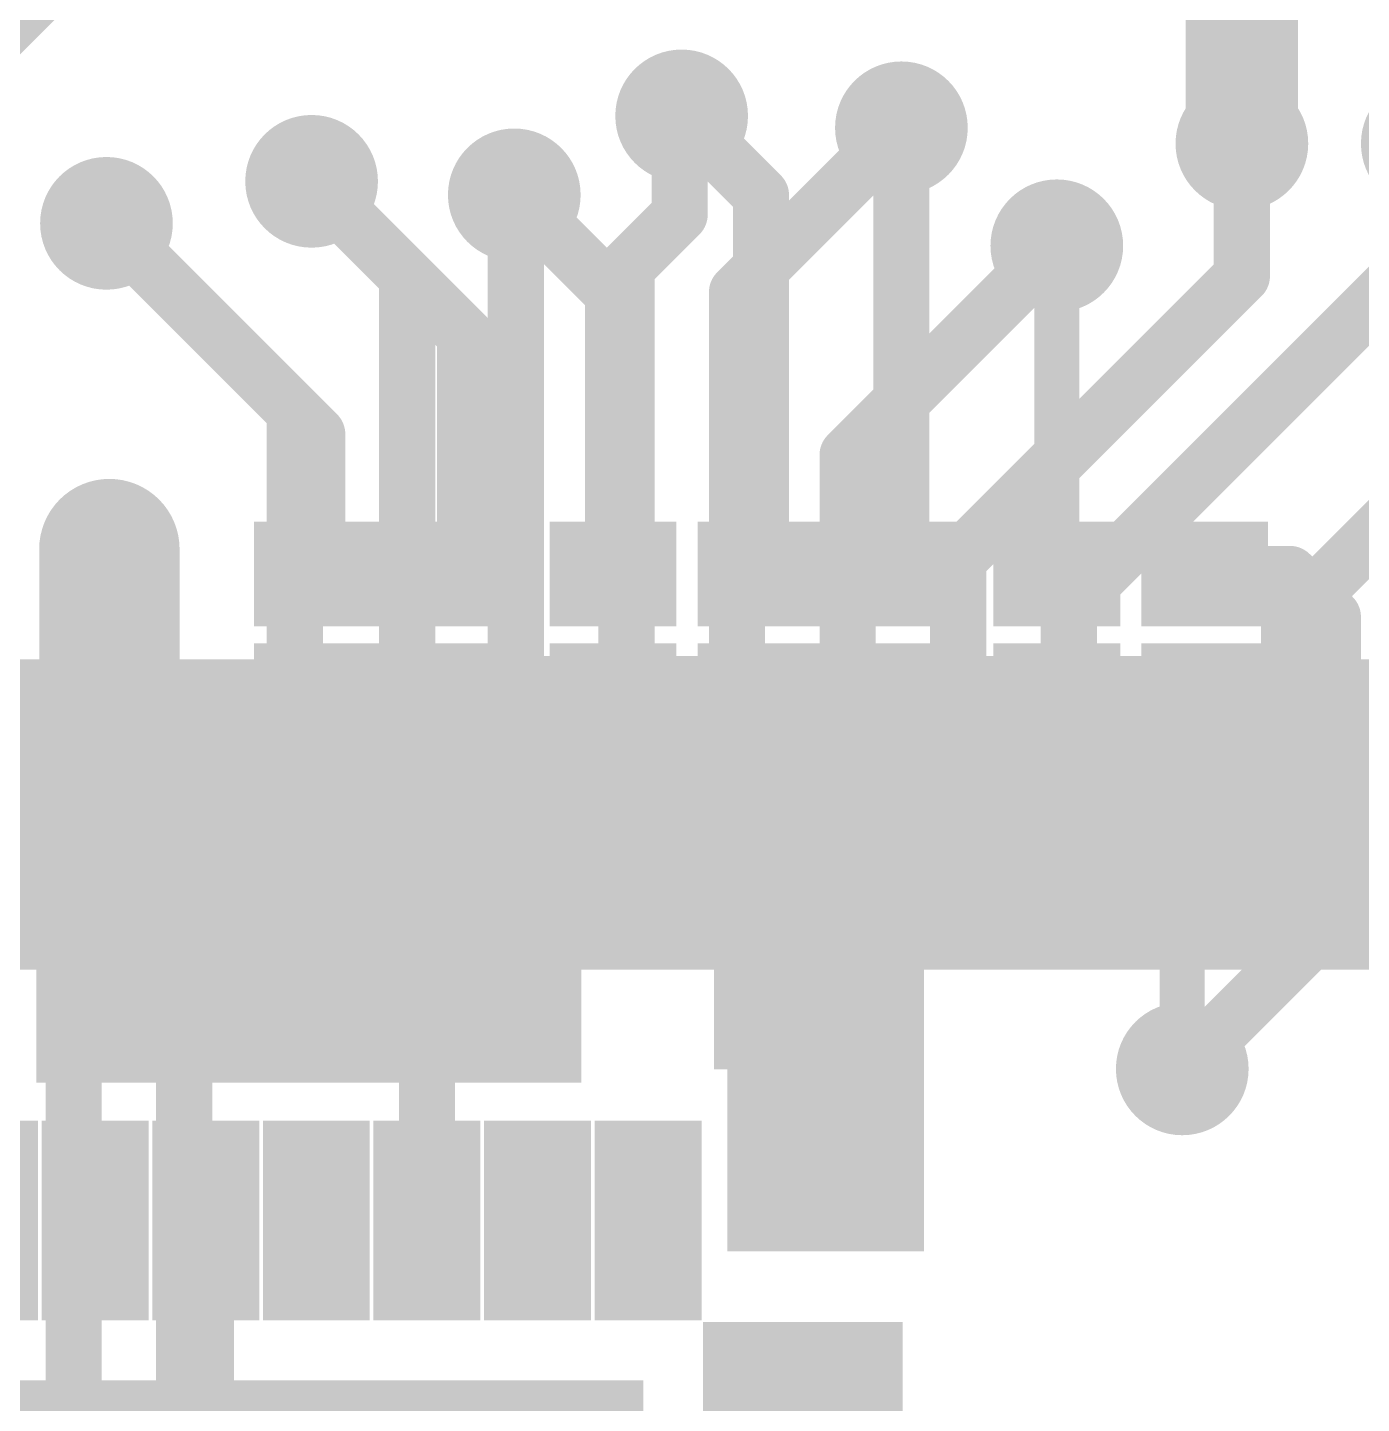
# Model space of a CAD drawing. Header units: millimetres. Extents: x -1.41 to 1.31, y -1.41 to 1.41.
# Drawn here: x -0.0416 to 0.1959, y 0.0639 to 0.3089 of the extents above; entities that cross this region are included whole.
import ezdxf

# ---------------------------------------------------------------- set-up
doc = ezdxf.new("R2010")
doc.units = ezdxf.units.MM
doc.header["$MEASUREMENT"] = 0
for name, color, linetype in [('BottomLayer', 5, 'Continuous'), ('BottomPaste', 16, 'Continuous'), ('BottomSolder', 6, 'Continuous'), ('Mechanical2', 216, 'Continuous'), ('TopLayer', 1, 'Continuous'), ('TopPaste', 8, 'Continuous'), ('TopSolder', 216, 'Continuous'), ('ViaHoleLayer', 16, 'Continuous')]:
    doc.layers.add(name, color=color, linetype=linetype)

# ---------------------------------------------------------------- blocks, each defined once
blk = doc.blocks.new('32_QFN__5_5__B_9')
at = {"layer": 'BottomLayer'}
for points in [[(-0.0633882, 0.08268045), (-0.0744118, 0.08268045), (-0.0744118, 0.11023955), (-0.0633882, 0.11023955)], [(-0.0436982, 0.08268045), (-0.0547218, 0.08268045), (-0.0547218, 0.11023955), (-0.0436982, 0.11023955)], [(-0.0240182, 0.08268045), (-0.0350418, 0.08268045), (-0.0350418, 0.11023955), (-0.0240182, 0.11023955)], [(-0.004328199999999998, 0.08268045), (-0.0153518, 0.08268045), (-0.0153518, 0.11023955), (-0.004328200000000002, 0.11023955)], [(0.0153518, 0.08268045), (0.004328200000000002, 0.08268045), (0.004328199999999998, 0.11023955), (0.0153518, 0.11023955)], [(0.0350418, 0.08268045), (0.0240182, 0.08268045), (0.0240182, 0.11023955), (0.0350418, 0.11023955)], [(0.0547218, 0.08268045), (0.0436982, 0.08268045), (0.0436982, 0.11023955), (0.0547218, 0.11023955)], [(0.0744118, 0.08268045), (0.0633882, 0.08268045), (0.0633882, 0.11023955), (0.0744118, 0.11023955)], [(-0.08268045, 0.0744118), (-0.08268045, 0.0633882), (-0.11023955, 0.0633882), (-0.11023955, 0.0744118)], [(0.11023955, 0.0744118), (0.11023955, 0.0633882), (0.08268045, 0.0633882), (0.08268045, 0.0744118)], [(0.06405500000000001, -0.06405499999999999), (-0.06405499999999999, -0.06405500000000001), (-0.06405500000000001, 0.06405499999999999), (0.06405499999999999, 0.06405500000000001)], [(-0.08268045, 0.0547218), (-0.08268045, 0.0436982), (-0.11023955, 0.0436982), (-0.11023955, 0.0547218)], [(0.11023955, 0.0547218), (0.11023955, 0.0436982), (0.08268045, 0.0436982), (0.08268045, 0.0547218)], [(-0.08268045, 0.0350418), (-0.08268045, 0.0240182), (-0.11023955, 0.0240182), (-0.11023955, 0.0350418)], [(0.11023955, 0.0350418), (0.11023955, 0.0240182), (0.08268045, 0.0240182), (0.08268045, 0.0350418)], [(-0.08268045, 0.0153518), (-0.08268045, 0.004328200000000001), (-0.11023955, 0.004328199999999999), (-0.11023955, 0.0153518)], [(0.11023955, 0.0153518), (0.11023955, 0.004328200000000001), (0.08268045, 0.004328199999999999), (0.08268045, 0.0153518)], [(-0.08268045, -0.004328199999999999), (-0.08268045, -0.0153518), (-0.11023955, -0.0153518), (-0.11023955, -0.004328200000000001)], [(0.11023955, -0.004328199999999999), (0.11023955, -0.0153518), (0.08268045, -0.0153518), (0.08268045, -0.004328200000000001)], [(-0.08268045, -0.0240182), (-0.08268045, -0.0350418), (-0.11023955, -0.0350418), (-0.11023955, -0.0240182)], [(0.11023955, -0.0240182), (0.11023955, -0.0350418), (0.08268045, -0.0350418), (0.08268045, -0.0240182)], [(-0.08268045, -0.0436982), (-0.08268045, -0.0547218), (-0.11023955, -0.0547218), (-0.11023955, -0.0436982)], [(0.11023955, -0.0436982), (0.11023955, -0.0547218), (0.08268045, -0.0547218), (0.08268045, -0.0436982)], [(-0.08268045, -0.0633882), (-0.08268045, -0.0744118), (-0.11023955, -0.0744118), (-0.11023955, -0.0633882)], [(0.11023955, -0.0633882), (0.11023955, -0.0744118), (0.08268045, -0.0744118), (0.08268045, -0.0633882)], [(-0.0633882, -0.11023955), (-0.0744118, -0.11023955), (-0.0744118, -0.08268045), (-0.0633882, -0.08268045)], [(-0.0436982, -0.11023955), (-0.0547218, -0.11023955), (-0.0547218, -0.08268045), (-0.0436982, -0.08268045)], [(-0.0240182, -0.11023955), (-0.0350418, -0.11023955), (-0.0350418, -0.08268045), (-0.0240182, -0.08268045)], [(-0.004328199999999998, -0.11023955), (-0.0153518, -0.11023955), (-0.0153518, -0.08268045), (-0.004328200000000002, -0.08268045)], [(0.0153518, -0.11023955), (0.004328200000000002, -0.11023955), (0.004328199999999998, -0.08268045), (0.0153518, -0.08268045)], [(0.0350418, -0.11023955), (0.0240182, -0.11023955), (0.0240182, -0.08268045), (0.0350418, -0.08268045)], [(0.0547218, -0.11023955), (0.0436982, -0.11023955), (0.0436982, -0.08268045), (0.0547218, -0.08268045)], [(0.0744118, -0.11023955), (0.0633882, -0.11023955), (0.0633882, -0.08268045), (0.0744118, -0.08268045)]]:
    blk.add_hatch(color=5, dxfattribs=at).paths.add_polyline_path(points)
at = {"layer": 'BottomPaste'}
for points in [[(-0.0633882, 0.08268045), (-0.0744118, 0.08268045), (-0.0744118, 0.11023955), (-0.0633882, 0.11023955)], [(-0.0436982, 0.08268045), (-0.0547218, 0.08268045), (-0.0547218, 0.11023955), (-0.0436982, 0.11023955)], [(-0.0240182, 0.08268045), (-0.0350418, 0.08268045), (-0.0350418, 0.11023955), (-0.0240182, 0.11023955)], [(-0.004328199999999998, 0.08268045), (-0.0153518, 0.08268045), (-0.0153518, 0.11023955), (-0.004328200000000002, 0.11023955)], [(0.0153518, 0.08268045), (0.004328200000000002, 0.08268045), (0.004328199999999998, 0.11023955), (0.0153518, 0.11023955)], [(0.0350418, 0.08268045), (0.0240182, 0.08268045), (0.0240182, 0.11023955), (0.0350418, 0.11023955)], [(0.0547218, 0.08268045), (0.0436982, 0.08268045), (0.0436982, 0.11023955), (0.0547218, 0.11023955)], [(0.0744118, 0.08268045), (0.0633882, 0.08268045), (0.0633882, 0.11023955), (0.0744118, 0.11023955)], [(-0.08268045, 0.0744118), (-0.08268045, 0.0633882), (-0.11023955, 0.0633882), (-0.11023955, 0.0744118)], [(0.11023955, 0.0744118), (0.11023955, 0.0633882), (0.08268045, 0.0633882), (0.08268045, 0.0744118)], [(0.06405500000000001, -0.06405499999999999), (-0.06405499999999999, -0.06405500000000001), (-0.06405500000000001, 0.06405499999999999), (0.06405499999999999, 0.06405500000000001)], [(-0.08268045, 0.0547218), (-0.08268045, 0.0436982), (-0.11023955, 0.0436982), (-0.11023955, 0.0547218)], [(0.11023955, 0.0547218), (0.11023955, 0.0436982), (0.08268045, 0.0436982), (0.08268045, 0.0547218)], [(-0.08268045, 0.0350418), (-0.08268045, 0.0240182), (-0.11023955, 0.0240182), (-0.11023955, 0.0350418)], [(0.11023955, 0.0350418), (0.11023955, 0.0240182), (0.08268045, 0.0240182), (0.08268045, 0.0350418)], [(-0.08268045, 0.0153518), (-0.08268045, 0.004328200000000001), (-0.11023955, 0.004328199999999999), (-0.11023955, 0.0153518)], [(0.11023955, 0.0153518), (0.11023955, 0.004328200000000001), (0.08268045, 0.004328199999999999), (0.08268045, 0.0153518)], [(-0.08268045, -0.004328199999999999), (-0.08268045, -0.0153518), (-0.11023955, -0.0153518), (-0.11023955, -0.004328200000000001)], [(0.11023955, -0.004328199999999999), (0.11023955, -0.0153518), (0.08268045, -0.0153518), (0.08268045, -0.004328200000000001)], [(-0.08268045, -0.0240182), (-0.08268045, -0.0350418), (-0.11023955, -0.0350418), (-0.11023955, -0.0240182)], [(0.11023955, -0.0240182), (0.11023955, -0.0350418), (0.08268045, -0.0350418), (0.08268045, -0.0240182)], [(-0.08268045, -0.0436982), (-0.08268045, -0.0547218), (-0.11023955, -0.0547218), (-0.11023955, -0.0436982)], [(0.11023955, -0.0436982), (0.11023955, -0.0547218), (0.08268045, -0.0547218), (0.08268045, -0.0436982)], [(-0.08268045, -0.0633882), (-0.08268045, -0.0744118), (-0.11023955, -0.0744118), (-0.11023955, -0.0633882)], [(0.11023955, -0.0633882), (0.11023955, -0.0744118), (0.08268045, -0.0744118), (0.08268045, -0.0633882)], [(-0.0633882, -0.11023955), (-0.0744118, -0.11023955), (-0.0744118, -0.08268045), (-0.0633882, -0.08268045)], [(-0.0436982, -0.11023955), (-0.0547218, -0.11023955), (-0.0547218, -0.08268045), (-0.0436982, -0.08268045)], [(-0.0240182, -0.11023955), (-0.0350418, -0.11023955), (-0.0350418, -0.08268045), (-0.0240182, -0.08268045)], [(-0.004328199999999998, -0.11023955), (-0.0153518, -0.11023955), (-0.0153518, -0.08268045), (-0.004328200000000002, -0.08268045)], [(0.0153518, -0.11023955), (0.004328200000000002, -0.11023955), (0.004328199999999998, -0.08268045), (0.0153518, -0.08268045)], [(0.0350418, -0.11023955), (0.0240182, -0.11023955), (0.0240182, -0.08268045), (0.0350418, -0.08268045)], [(0.0547218, -0.11023955), (0.0436982, -0.11023955), (0.0436982, -0.08268045), (0.0547218, -0.08268045)], [(0.0744118, -0.11023955), (0.0633882, -0.11023955), (0.0633882, -0.08268045), (0.0744118, -0.08268045)]]:
    blk.add_hatch(color=16, dxfattribs=at).paths.add_polyline_path(points)
at = {"layer": 'BottomSolder'}
for points in [[(-0.0593882, 0.07868045), (-0.0784118, 0.07868045), (-0.0784118, 0.11423955), (-0.0593882, 0.11423955)], [(-0.0396982, 0.07868045), (-0.0587218, 0.07868045), (-0.0587218, 0.11423955), (-0.0396982, 0.11423955)], [(-0.0200182, 0.07868045), (-0.0390418, 0.07868045), (-0.0390418, 0.11423955), (-0.0200182, 0.11423955)], [(-0.0003281999999999985, 0.07868045), (-0.0193518, 0.07868045), (-0.0193518, 0.11423955), (-0.0003282000000000015, 0.11423955)], [(0.0193518, 0.07868045), (0.0003282000000000015, 0.07868045), (0.0003281999999999985, 0.11423955), (0.0193518, 0.11423955)], [(0.0390418, 0.07868045), (0.0200182, 0.07868045), (0.0200182, 0.11423955), (0.0390418, 0.11423955)], [(0.0587218, 0.07868045), (0.0396982, 0.07868045), (0.0396982, 0.11423955), (0.0587218, 0.11423955)], [(0.0784118, 0.07868045), (0.0593882, 0.07868045), (0.0593882, 0.11423955), (0.0784118, 0.11423955)], [(-0.07868045, 0.0784118), (-0.07868045, 0.0593882), (-0.11423955, 0.0593882), (-0.11423955, 0.0784118)], [(0.11423955, 0.0784118), (0.11423955, 0.0593882), (0.07868045, 0.0593882), (0.07868045, 0.0784118)], [(0.06805500000000002, -0.06805499999999999), (-0.06805499999999999, -0.06805500000000002), (-0.06805500000000002, 0.06805499999999999), (0.06805499999999999, 0.06805500000000002)], [(-0.07868045, 0.0587218), (-0.07868045, 0.0396982), (-0.11423955, 0.0396982), (-0.11423955, 0.0587218)], [(0.11423955, 0.0587218), (0.11423955, 0.0396982), (0.07868045, 0.0396982), (0.07868045, 0.0587218)], [(-0.07868045, 0.0390418), (-0.07868045, 0.0200182), (-0.11423955, 0.0200182), (-0.11423955, 0.0390418)], [(0.11423955, 0.0390418), (0.11423955, 0.0200182), (0.07868045, 0.0200182), (0.07868045, 0.0390418)], [(-0.07868045, 0.0193518), (-0.07868045, 0.0003282000000000015), (-0.11423955, 0.0003281999999999985), (-0.11423955, 0.0193518)], [(0.11423955, 0.0193518), (0.11423955, 0.0003282000000000015), (0.07868045, 0.0003281999999999985), (0.07868045, 0.0193518)], [(-0.07868045, -0.0003281999999999985), (-0.07868045, -0.0193518), (-0.11423955, -0.0193518), (-0.11423955, -0.0003282000000000015)], [(0.11423955, -0.0003281999999999985), (0.11423955, -0.0193518), (0.07868045, -0.0193518), (0.07868045, -0.0003282000000000015)], [(-0.07868045, -0.0200182), (-0.07868045, -0.0390418), (-0.11423955, -0.0390418), (-0.11423955, -0.0200182)], [(0.11423955, -0.0200182), (0.11423955, -0.0390418), (0.07868045, -0.0390418), (0.07868045, -0.0200182)], [(-0.07868045, -0.0396982), (-0.07868045, -0.0587218), (-0.11423955, -0.0587218), (-0.11423955, -0.0396982)], [(0.11423955, -0.0396982), (0.11423955, -0.0587218), (0.07868045, -0.0587218), (0.07868045, -0.0396982)], [(-0.07868045, -0.0593882), (-0.07868045, -0.0784118), (-0.11423955, -0.0784118), (-0.11423955, -0.0593882)], [(0.11423955, -0.0593882), (0.11423955, -0.0784118), (0.07868045, -0.0784118), (0.07868045, -0.0593882)], [(-0.0593882, -0.11423955), (-0.0784118, -0.11423955), (-0.0784118, -0.07868045), (-0.0593882, -0.07868045)], [(-0.0396982, -0.11423955), (-0.0587218, -0.11423955), (-0.0587218, -0.07868045), (-0.0396982, -0.07868045)], [(-0.0200182, -0.11423955), (-0.0390418, -0.11423955), (-0.0390418, -0.07868045), (-0.0200182, -0.07868045)], [(-0.0003281999999999985, -0.11423955), (-0.0193518, -0.11423955), (-0.0193518, -0.07868045), (-0.0003282000000000015, -0.07868045)], [(0.0193518, -0.11423955), (0.0003282000000000015, -0.11423955), (0.0003281999999999985, -0.07868045), (0.0193518, -0.07868045)], [(0.0390418, -0.11423955), (0.0200182, -0.11423955), (0.0200182, -0.07868045), (0.0390418, -0.07868045)], [(0.0587218, -0.11423955), (0.0396982, -0.11423955), (0.0396982, -0.07868045), (0.0587218, -0.07868045)], [(0.0784118, -0.11423955), (0.0593882, -0.11423955), (0.0593882, -0.07868045), (0.0784118, -0.07868045)]]:
    blk.add_hatch(color=6, dxfattribs=at).paths.add_polyline_path(points)
blk = doc.blocks.new('C___0603_B_13')
at = {"layer": 'BottomLayer'}
for points in [[(-0.045, -0.0175), (-0.045, 0.0175), (-0.015, 0.0175), (-0.015, -0.0175)], [(0.015, -0.0175), (0.015, 0.0175), (0.045, 0.0175), (0.045, -0.0175)]]:
    blk.add_hatch(color=5, dxfattribs=at).paths.add_polyline_path(points)
at = {"layer": 'BottomPaste'}
for points in [[(-0.045, -0.0175), (-0.045, 0.0175), (-0.015, 0.0175), (-0.015, -0.0175)], [(0.015, -0.0175), (0.015, 0.0175), (0.045, 0.0175), (0.045, -0.0175)]]:
    blk.add_hatch(color=16, dxfattribs=at).paths.add_polyline_path(points)
at = {"layer": 'BottomSolder'}
for points in [[(-0.0473622, -0.0198622), (-0.0473622, 0.0198622), (-0.0126378, 0.0198622), (-0.0126378, -0.0198622)], [(0.0126378, -0.0198622), (0.0126378, 0.0198622), (0.0473622, 0.0198622), (0.0473622, -0.0198622)]]:
    blk.add_hatch(color=6, dxfattribs=at).paths.add_polyline_path(points)
blk = doc.blocks.new('C___0603_B_14')
at = {"layer": 'BottomLayer'}
for points in [[(-0.045, -0.0175), (-0.045, 0.0175), (-0.015, 0.0175), (-0.015, -0.0175)], [(0.015, -0.0175), (0.015, 0.0175), (0.045, 0.0175), (0.045, -0.0175)]]:
    blk.add_hatch(color=5, dxfattribs=at).paths.add_polyline_path(points)
at = {"layer": 'BottomPaste'}
for points in [[(-0.045, -0.0175), (-0.045, 0.0175), (-0.015, 0.0175), (-0.015, -0.0175)], [(0.015, -0.0175), (0.015, 0.0175), (0.045, 0.0175), (0.045, -0.0175)]]:
    blk.add_hatch(color=16, dxfattribs=at).paths.add_polyline_path(points)
at = {"layer": 'BottomSolder'}
for points in [[(-0.0473622, -0.0198622), (-0.0473622, 0.0198622), (-0.0126378, 0.0198622), (-0.0126378, -0.0198622)], [(0.0126378, -0.0198622), (0.0126378, 0.0198622), (0.0473622, 0.0198622), (0.0473622, -0.0198622)]]:
    blk.add_hatch(color=6, dxfattribs=at).paths.add_polyline_path(points)
blk = doc.blocks.new('LQFP_100_16')
at = {"layer": 'TopLayer'}
for points in [[(-0.0452756, 0.28149605), (-0.0452756, 0.32874015), (-0.0334646, 0.32874015), (-0.0334646, 0.28149605)], [(-0.0255905, 0.28149605), (-0.0255905, 0.32874015), (-0.0137795, 0.32874015), (-0.0137795, 0.28149605)], [(-0.005905500000000001, 0.28149605), (-0.005905499999999998, 0.32874015), (0.005905500000000001, 0.32874015), (0.005905499999999998, 0.28149605)], [(0.0137796, 0.28149605), (0.0137796, 0.32874015), (0.0255906, 0.32874015), (0.0255906, 0.28149605)], [(0.0334646, 0.28149605), (0.0334646, 0.32874015), (0.0452756, 0.32874015), (0.0452756, 0.28149605)], [(0.0531496, 0.28149605), (0.0531496, 0.32874015), (0.0649606, 0.32874015), (0.0649606, 0.28149605)], [(0.0728347, 0.28149605), (0.0728347, 0.32874015), (0.0846457, 0.32874015), (0.0846457, 0.28149605)], [(0.0925197, 0.28149605), (0.0925197, 0.32874015), (0.1043307, 0.32874015), (0.1043307, 0.28149605)], [(0.1122048, 0.28149605), (0.1122048, 0.32874015), (0.1240158, 0.32874015), (0.1240158, 0.28149605)], [(0.1318898, 0.28149605), (0.1318898, 0.32874015), (0.1437008, 0.32874015), (0.1437008, 0.28149605)], [(0.1515748, 0.28149605), (0.1515748, 0.32874015), (0.1633858, 0.32874015), (0.1633858, 0.28149605)], [(0.1712599, 0.28149605), (0.1712599, 0.32874015), (0.1830709, 0.32874015), (0.1830709, 0.28149605)]]:
    blk.add_hatch(color=1, dxfattribs=at).paths.add_polyline_path(points)
at = {"layer": 'TopPaste'}
for points in [[(-0.0452756, 0.28149605), (-0.0452756, 0.32874015), (-0.0334646, 0.32874015), (-0.0334646, 0.28149605)], [(-0.0255905, 0.28149605), (-0.0255905, 0.32874015), (-0.0137795, 0.32874015), (-0.0137795, 0.28149605)], [(-0.005905500000000001, 0.28149605), (-0.005905499999999998, 0.32874015), (0.005905500000000001, 0.32874015), (0.005905499999999998, 0.28149605)], [(0.0137796, 0.28149605), (0.0137796, 0.32874015), (0.0255906, 0.32874015), (0.0255906, 0.28149605)], [(0.0334646, 0.28149605), (0.0334646, 0.32874015), (0.0452756, 0.32874015), (0.0452756, 0.28149605)], [(0.0531496, 0.28149605), (0.0531496, 0.32874015), (0.0649606, 0.32874015), (0.0649606, 0.28149605)], [(0.0728347, 0.28149605), (0.0728347, 0.32874015), (0.0846457, 0.32874015), (0.0846457, 0.28149605)], [(0.0925197, 0.28149605), (0.0925197, 0.32874015), (0.1043307, 0.32874015), (0.1043307, 0.28149605)], [(0.1122048, 0.28149605), (0.1122048, 0.32874015), (0.1240158, 0.32874015), (0.1240158, 0.28149605)], [(0.1318898, 0.28149605), (0.1318898, 0.32874015), (0.1437008, 0.32874015), (0.1437008, 0.28149605)], [(0.1515748, 0.28149605), (0.1515748, 0.32874015), (0.1633858, 0.32874015), (0.1633858, 0.28149605)], [(0.1712599, 0.28149605), (0.1712599, 0.32874015), (0.1830709, 0.32874015), (0.1830709, 0.28149605)]]:
    blk.add_hatch(color=8, dxfattribs=at).paths.add_polyline_path(points)
at = {"layer": 'TopSolder'}
for points in [[(-0.0492756, 0.27749605), (-0.0492756, 0.33274015), (-0.0294646, 0.33274015), (-0.0294646, 0.27749605)], [(-0.0295905, 0.27749605), (-0.0295905, 0.33274015), (-0.009779499999999998, 0.33274015), (-0.009779500000000002, 0.27749605)], [(-0.009905500000000001, 0.27749605), (-0.0099055, 0.33274015), (0.009905500000000001, 0.33274015), (0.0099055, 0.27749605)], [(0.0097796, 0.27749605), (0.009779600000000001, 0.33274015), (0.0295906, 0.33274015), (0.0295906, 0.27749605)], [(0.0294646, 0.27749605), (0.0294646, 0.33274015), (0.0492756, 0.33274015), (0.0492756, 0.27749605)], [(0.0491496, 0.27749605), (0.0491496, 0.33274015), (0.0689606, 0.33274015), (0.0689606, 0.27749605)], [(0.0688347, 0.27749605), (0.0688347, 0.33274015), (0.0886457, 0.33274015), (0.0886457, 0.27749605)], [(0.0885197, 0.27749605), (0.0885197, 0.33274015), (0.1083307, 0.33274015), (0.1083307, 0.27749605)], [(0.1082048, 0.27749605), (0.1082048, 0.33274015), (0.1280158, 0.33274015), (0.1280158, 0.27749605)], [(0.1278898, 0.27749605), (0.1278898, 0.33274015), (0.1477008, 0.33274015), (0.1477008, 0.27749605)], [(0.1475748, 0.27749605), (0.1475748, 0.33274015), (0.1673858, 0.33274015), (0.1673858, 0.27749605)], [(0.1672599, 0.27749605), (0.1672599, 0.33274015), (0.1870709, 0.33274015), (0.1870709, 0.27749605)], [(0.1869449, 0.27749605), (0.1869449, 0.33274015), (0.2067559, 0.33274015), (0.2067559, 0.27749605)]]:
    blk.add_hatch(color=216, dxfattribs=at).paths.add_polyline_path(points)
blk = doc.blocks.new('R___0201_B_38')
at = {"layer": 'BottomLayer'}
for points in [[(-0.01614165, 0.00728345), (-0.00551175, 0.00728345), (-0.00551175, -0.00728345), (-0.01614165, -0.00728345)], [(0.00551185, 0.00728345), (0.01614175, 0.00728345), (0.01614175, -0.00728345), (0.00551185, -0.00728345)]]:
    blk.add_hatch(color=5, dxfattribs=at).paths.add_polyline_path(points)
at = {"layer": 'BottomPaste'}
for points in [[(-0.01614165, 0.00728345), (-0.00551175, 0.00728345), (-0.00551175, -0.00728345), (-0.01614165, -0.00728345)], [(0.00551185, 0.00728345), (0.01614175, 0.00728345), (0.01614175, -0.00728345), (0.00551185, -0.00728345)]]:
    blk.add_hatch(color=16, dxfattribs=at).paths.add_polyline_path(points)
at = {"layer": 'BottomSolder'}
for points in [[(-0.02014165, 0.01128345), (-0.00151175, 0.01128345), (-0.00151175, -0.01128345), (-0.02014165, -0.01128345)], [(0.00151185, 0.01128345), (0.02014175, 0.01128345), (0.02014175, -0.01128345), (0.00151185, -0.01128345)]]:
    blk.add_hatch(color=6, dxfattribs=at).paths.add_polyline_path(points)
blk = doc.blocks.new('R___0201_B_40')
at = {"layer": 'BottomLayer'}
for points in [[(-0.01614165, 0.00728345), (-0.00551175, 0.00728345), (-0.00551175, -0.00728345), (-0.01614165, -0.00728345)], [(0.00551185, 0.00728345), (0.01614175, 0.00728345), (0.01614175, -0.00728345), (0.00551185, -0.00728345)]]:
    blk.add_hatch(color=5, dxfattribs=at).paths.add_polyline_path(points)
at = {"layer": 'BottomPaste'}
for points in [[(-0.01614165, 0.00728345), (-0.00551175, 0.00728345), (-0.00551175, -0.00728345), (-0.01614165, -0.00728345)], [(0.00551185, 0.00728345), (0.01614175, 0.00728345), (0.01614175, -0.00728345), (0.00551185, -0.00728345)]]:
    blk.add_hatch(color=16, dxfattribs=at).paths.add_polyline_path(points)
at = {"layer": 'BottomSolder'}
for points in [[(-0.02014165, 0.01128345), (-0.00151175, 0.01128345), (-0.00151175, -0.01128345), (-0.02014165, -0.01128345)], [(0.00151185, 0.01128345), (0.02014175, 0.01128345), (0.02014175, -0.01128345), (0.00151185, -0.01128345)]]:
    blk.add_hatch(color=6, dxfattribs=at).paths.add_polyline_path(points)
blk = doc.blocks.new('R___0201_B_42')
at = {"layer": 'BottomLayer'}
for points in [[(-0.01614165, 0.00728345), (-0.00551175, 0.00728345), (-0.00551175, -0.00728345), (-0.01614165, -0.00728345)], [(0.00551185, 0.00728345), (0.01614175, 0.00728345), (0.01614175, -0.00728345), (0.00551185, -0.00728345)]]:
    blk.add_hatch(color=5, dxfattribs=at).paths.add_polyline_path(points)
at = {"layer": 'BottomPaste'}
for points in [[(-0.01614165, 0.00728345), (-0.00551175, 0.00728345), (-0.00551175, -0.00728345), (-0.01614165, -0.00728345)], [(0.00551185, 0.00728345), (0.01614175, 0.00728345), (0.01614175, -0.00728345), (0.00551185, -0.00728345)]]:
    blk.add_hatch(color=16, dxfattribs=at).paths.add_polyline_path(points)
at = {"layer": 'BottomSolder'}
for points in [[(-0.02014165, 0.01128345), (-0.00151175, 0.01128345), (-0.00151175, -0.01128345), (-0.02014165, -0.01128345)], [(0.00151185, 0.01128345), (0.02014175, 0.01128345), (0.02014175, -0.01128345), (0.00151185, -0.01128345)]]:
    blk.add_hatch(color=6, dxfattribs=at).paths.add_polyline_path(points)
blk = doc.blocks.new('R___0201_B_44')
at = {"layer": 'BottomLayer'}
for points in [[(-0.01614165, 0.00728345), (-0.00551175, 0.00728345), (-0.00551175, -0.00728345), (-0.01614165, -0.00728345)], [(0.00551185, 0.00728345), (0.01614175, 0.00728345), (0.01614175, -0.00728345), (0.00551185, -0.00728345)]]:
    blk.add_hatch(color=5, dxfattribs=at).paths.add_polyline_path(points)
at = {"layer": 'BottomPaste'}
for points in [[(-0.01614165, 0.00728345), (-0.00551175, 0.00728345), (-0.00551175, -0.00728345), (-0.01614165, -0.00728345)], [(0.00551185, 0.00728345), (0.01614175, 0.00728345), (0.01614175, -0.00728345), (0.00551185, -0.00728345)]]:
    blk.add_hatch(color=16, dxfattribs=at).paths.add_polyline_path(points)
at = {"layer": 'BottomSolder'}
for points in [[(-0.02014165, 0.01128345), (-0.00151175, 0.01128345), (-0.00151175, -0.01128345), (-0.02014165, -0.01128345)], [(0.00151185, 0.01128345), (0.02014175, 0.01128345), (0.02014175, -0.01128345), (0.00151185, -0.01128345)]]:
    blk.add_hatch(color=6, dxfattribs=at).paths.add_polyline_path(points)
blk = doc.blocks.new('R___0201_B_46')
at = {"layer": 'BottomLayer'}
for points in [[(-0.01614165, 0.00728345), (-0.00551175, 0.00728345), (-0.00551175, -0.00728345), (-0.01614165, -0.00728345)], [(0.00551185, 0.00728345), (0.01614175, 0.00728345), (0.01614175, -0.00728345), (0.00551185, -0.00728345)]]:
    blk.add_hatch(color=5, dxfattribs=at).paths.add_polyline_path(points)
at = {"layer": 'BottomPaste'}
for points in [[(-0.01614165, 0.00728345), (-0.00551175, 0.00728345), (-0.00551175, -0.00728345), (-0.01614165, -0.00728345)], [(0.00551185, 0.00728345), (0.01614175, 0.00728345), (0.01614175, -0.00728345), (0.00551185, -0.00728345)]]:
    blk.add_hatch(color=16, dxfattribs=at).paths.add_polyline_path(points)
at = {"layer": 'BottomSolder'}
for points in [[(-0.02014165, 0.01128345), (-0.00151175, 0.01128345), (-0.00151175, -0.01128345), (-0.02014165, -0.01128345)], [(0.00151185, 0.01128345), (0.02014175, 0.01128345), (0.02014175, -0.01128345), (0.00151185, -0.01128345)]]:
    blk.add_hatch(color=6, dxfattribs=at).paths.add_polyline_path(points)
blk = doc.blocks.new('R___0201_B_48')
at = {"layer": 'BottomLayer'}
for points in [[(-0.01614165, 0.00728345), (-0.00551175, 0.00728345), (-0.00551175, -0.00728345), (-0.01614165, -0.00728345)], [(0.00551185, 0.00728345), (0.01614175, 0.00728345), (0.01614175, -0.00728345), (0.00551185, -0.00728345)]]:
    blk.add_hatch(color=5, dxfattribs=at).paths.add_polyline_path(points)
at = {"layer": 'BottomPaste'}
for points in [[(-0.01614165, 0.00728345), (-0.00551175, 0.00728345), (-0.00551175, -0.00728345), (-0.01614165, -0.00728345)], [(0.00551185, 0.00728345), (0.01614175, 0.00728345), (0.01614175, -0.00728345), (0.00551185, -0.00728345)]]:
    blk.add_hatch(color=16, dxfattribs=at).paths.add_polyline_path(points)
at = {"layer": 'BottomSolder'}
for points in [[(-0.02014165, 0.01128345), (-0.00151175, 0.01128345), (-0.00151175, -0.01128345), (-0.02014165, -0.01128345)], [(0.00151185, 0.01128345), (0.02014175, 0.01128345), (0.02014175, -0.01128345), (0.00151185, -0.01128345)]]:
    blk.add_hatch(color=6, dxfattribs=at).paths.add_polyline_path(points)
blk = doc.blocks.new('R___0201_B_51')
at = {"layer": 'BottomLayer'}
for points in [[(-0.01614165, 0.00728345), (-0.00551175, 0.00728345), (-0.00551175, -0.00728345), (-0.01614165, -0.00728345)], [(0.00551185, 0.00728345), (0.01614175, 0.00728345), (0.01614175, -0.00728345), (0.00551185, -0.00728345)]]:
    blk.add_hatch(color=5, dxfattribs=at).paths.add_polyline_path(points)
at = {"layer": 'BottomPaste'}
for points in [[(-0.01614165, 0.00728345), (-0.00551175, 0.00728345), (-0.00551175, -0.00728345), (-0.01614165, -0.00728345)], [(0.00551185, 0.00728345), (0.01614175, 0.00728345), (0.01614175, -0.00728345), (0.00551185, -0.00728345)]]:
    blk.add_hatch(color=16, dxfattribs=at).paths.add_polyline_path(points)
at = {"layer": 'BottomSolder'}
for points in [[(-0.02014165, 0.01128345), (-0.00151175, 0.01128345), (-0.00151175, -0.01128345), (-0.02014165, -0.01128345)], [(0.00151185, 0.01128345), (0.02014175, 0.01128345), (0.02014175, -0.01128345), (0.00151185, -0.01128345)]]:
    blk.add_hatch(color=6, dxfattribs=at).paths.add_polyline_path(points)

msp = doc.modelspace()

# ---------------------------------------------------------------- hatches: boundary and pattern name
at = {"layer": 'BottomLayer'}
h = msp.add_hatch(color=5, dxfattribs=at)
edge = h.paths.add_edge_path()
edge.add_arc((0.0748773, 0.293118), 0.011811, 0, 360)
h = msp.add_hatch(color=5, dxfattribs=at)
edge = h.paths.add_edge_path()
edge.add_arc((0.114, 0.291), 0.011811, 0, 360)
h = msp.add_hatch(color=5, dxfattribs=at)
edge = h.paths.add_edge_path()
edge.add_arc((0.1746152, 0.2881892), 0.011811, 0, 360)
h = msp.add_hatch(color=5, dxfattribs=at)
edge = h.paths.add_edge_path()
edge.add_arc((0.2076219, 0.2881895), 0.011811, 0, 360)
h = msp.add_hatch(color=5, dxfattribs=at)
edge = h.paths.add_edge_path()
edge.add_arc((0.009, 0.281472), 0.011811, 0, 360)
h = msp.add_hatch(color=5, dxfattribs=at)
edge = h.paths.add_edge_path()
edge.add_arc((0.0450834, 0.2790619), 0.011811, 0, 360)
h = msp.add_hatch(color=5, dxfattribs=at)
edge = h.paths.add_edge_path()
edge.add_arc((-0.027521, 0.273993), 0.011811, 0, 360)
h = msp.add_hatch(color=5, dxfattribs=at)
edge = h.paths.add_edge_path()
edge.add_arc((0.1416665, 0.27), 0.011811, 0, 360)
h = msp.add_hatch(color=5, dxfattribs=at)
edge = h.paths.add_edge_path()
edge.add_arc((-0.027, 0.216), 0.011811, 0, 360)
for points in [[(0.176, 0.173), (0.176, 0.197), (0.002, 0.197), (0.002, 0.173)], [(0.083, 0.091), (0.118, 0.091), (0.118, 0.197), (0.083, 0.197)], [(-0.04, 0.121), (0.057, 0.121), (0.057, 0.1642248), (-0.04, 0.1642248)]]:
    msp.add_hatch(color=5, dxfattribs=at).paths.add_polyline_path(points)
h = msp.add_hatch(color=5, dxfattribs=at)
edge = h.paths.add_edge_path()
edge.add_arc((0.164, 0.123472), 0.011811, 0, 360)
h = msp.add_hatch(color=5, dxfattribs=at)
edge = h.paths.add_edge_path()
edge.add_arc((0.0984284, 0.1062396), 0.011811, 0, 360)
at = {"layer": 'TopLayer'}
h = msp.add_hatch(color=1, dxfattribs=at)
edge = h.paths.add_edge_path()
edge.add_arc((0.0748773, 0.293118), 0.011811, 0, 360)
h = msp.add_hatch(color=1, dxfattribs=at)
edge = h.paths.add_edge_path()
edge.add_arc((0.114, 0.291), 0.011811, 0, 360)
h = msp.add_hatch(color=1, dxfattribs=at)
edge = h.paths.add_edge_path()
edge.add_arc((0.1746152, 0.2881892), 0.011811, 0, 360)
h = msp.add_hatch(color=1, dxfattribs=at)
edge = h.paths.add_edge_path()
edge.add_arc((0.2076219, 0.2881895), 0.011811, 0, 360)
h = msp.add_hatch(color=1, dxfattribs=at)
edge = h.paths.add_edge_path()
edge.add_arc((0.009, 0.281472), 0.011811, 0, 360)
h = msp.add_hatch(color=1, dxfattribs=at)
edge = h.paths.add_edge_path()
edge.add_arc((0.0450834, 0.2790619), 0.011811, 0, 360)
h = msp.add_hatch(color=1, dxfattribs=at)
edge = h.paths.add_edge_path()
edge.add_arc((-0.027521, 0.273993), 0.011811, 0, 360)
h = msp.add_hatch(color=1, dxfattribs=at)
edge = h.paths.add_edge_path()
edge.add_arc((0.1416665, 0.27), 0.011811, 0, 360)
h = msp.add_hatch(color=1, dxfattribs=at)
edge = h.paths.add_edge_path()
edge.add_arc((-0.027, 0.216), 0.011811, 0, 360)
h = msp.add_hatch(color=1, dxfattribs=at)
edge = h.paths.add_edge_path()
edge.add_arc((0.164, 0.123472), 0.011811, 0, 360)
h = msp.add_hatch(color=1, dxfattribs=at)
edge = h.paths.add_edge_path()
edge.add_arc((0.0984284, 0.1062396), 0.011811, 0, 360)
at = {"layer": 'ViaHoleLayer'}
h = msp.add_hatch(color=16, dxfattribs=at)
edge = h.paths.add_edge_path()
edge.add_arc((0.0748773, 0.293118), 0.0059055, 0, 360)
h = msp.add_hatch(color=16, dxfattribs=at)
edge = h.paths.add_edge_path()
edge.add_arc((0.114, 0.291), 0.0059055, 0, 360)
h = msp.add_hatch(color=16, dxfattribs=at)
edge = h.paths.add_edge_path()
edge.add_arc((0.1746152, 0.2881892), 0.0059055, 0, 360)
h = msp.add_hatch(color=16, dxfattribs=at)
edge = h.paths.add_edge_path()
edge.add_arc((0.009, 0.281472), 0.0059055, 0, 360)
h = msp.add_hatch(color=16, dxfattribs=at)
edge = h.paths.add_edge_path()
edge.add_arc((0.0450834, 0.2790619), 0.0059055, 0, 360)
h = msp.add_hatch(color=16, dxfattribs=at)
edge = h.paths.add_edge_path()
edge.add_arc((-0.027521, 0.273993), 0.0059055, 0, 360)
h = msp.add_hatch(color=16, dxfattribs=at)
edge = h.paths.add_edge_path()
edge.add_arc((0.1416665, 0.27), 0.0059055, 0, 360)
h = msp.add_hatch(color=16, dxfattribs=at)
edge = h.paths.add_edge_path()
edge.add_arc((-0.027, 0.216), 0.0059055, 0, 360)
h = msp.add_hatch(color=16, dxfattribs=at)
edge = h.paths.add_edge_path()
edge.add_arc((0.164, 0.123472), 0.0059055, 0, 360)
h = msp.add_hatch(color=16, dxfattribs=at)
edge = h.paths.add_edge_path()
edge.add_arc((0.0984284, 0.1062396), 0.0059055, 0, 360)

# ---------------------------------------------------------------- linework, layer by layer
at = {"layer": 'BottomLayer'}
for points, const_width in [([(0.1746152, 0.2881892), (0.1746152, 0.3898568)], 0.02), ([(0.0748773, 0.293118), (0.0889999, 0.2789954)], 0.01), ([(0.114, 0.2118897), (0.114, 0.291)], 0.01), ([(0.009, 0.281472), (0.0363333, 0.2541387)], 0.01), ([(0.0450834, 0.2790619), (0.0626666, 0.2614787)], 0.01), ([(0.0889999, 0.2115747), (0.0889999, 0.2789954)], 0.01), ([(-0.027521, 0.273993), (0.01, 0.236472)], 0.01), ([(0.1416665, 0.212), (0.1416665, 0.27)], 0.008), ([(0.0626666, 0.2115747), (0.0626666, 0.2614787)], 0.01), ([(0.0363333, 0.2115747), (0.0363333, 0.2541387)], 0.01), ([(0.01, 0.2127452), (0.01, 0.236472)], 0.01), ([(-0.027, 0.1628695), (-0.027, 0.216)], 0.025), ([(0.114, 0.2118897), (0.114315, 0.2115747)], 0.01), ([(0.114315, 0.2115747), (0.1153332, 0.2115747)], 0.01), ([(0.1679998, 0.2115748), (0.1831654, 0.2115748)], 0.01), ([(0.1831654, 0.2115748), (0.190811, 0.2039292)], 0.01), ([(0.190811, 0.150283), (0.190811, 0.2039292)], 0.01), ([(0.01, 0.1899212), (0.0363333, 0.1899212)], 0.01), ([(0.0363333, 0.1899212), (0.0626666, 0.1899212)], 0.01), ([(0.0626666, 0.1899212), (0.0889999, 0.1899212)], 0.01), ([(0.0889999, 0.1899212), (0.0989999, 0.1899212)], 0.01), ([(0.0989999, 0.1899212), (0.1153332, 0.1899212)], 0.01), ([(0.1153332, 0.1899212), (0.1416665, 0.1899212)], 0.01), ([(0.1416665, 0.1899212), (0.1679997, 0.1899212)], 0.01), ([(0.1679997, 0.1899212), (0.1679998, 0.1899213)], 0.01), ([(-0.0123553, 0.1482248), (-0.0115, 0.1482248)], 0.025), ([(-0.0115, 0.1482248), (-0.009, 0.1457248)], 0.025), ([(-0.009, 0.1432248), (-0.009, 0.1457248)], 0.025), ([(0.0357752, 0.1432248), (0.036, 0.143)], 0.025), ([(0.0979952, 0.1432248), (0.0984284, 0.1427916)], 0.025), ([(0.164, 0.123472), (0.190811, 0.150283)], 0.01), ([(0.0979952, 0.1432248), (0.0989999, 0.1442295)], 0.01), ([(0.02953, 0.09646), (0.02953, 0.1258898)], 0.01), ([(-0.00984, 0.05384), (-0.00984, 0.09646)], 0.01)]:
    msp.add_lwpolyline(points, dxfattribs=dict(at, const_width=const_width))
for points, const_width in [([(0.0723773, 0.293118, 1), (0.0773773, 0.293118, 1)], 0.005), ([(0.1696152, 0.2881892, 1), (0.1796152, 0.2881892, 1)], 0.01), ([(0.1115, 0.291, 1), (0.1165, 0.291, 1)], 0.005), ([(0.0065, 0.281472, 1), (0.0115, 0.281472, 1)], 0.005), ([(0.0425834, 0.2790619, 1), (0.0475834, 0.2790619, 1)], 0.005), ([(0.0864999, 0.2789954, 1), (0.0914999, 0.2789954, 1)], 0.005), ([(0.0864999, 0.2789954, 1), (0.0914999, 0.2789954, 1)], 0.005), ([(-0.030021, 0.273993, 1), (-0.025021, 0.273993, 1)], 0.005), ([(0.1396665, 0.27, 1), (0.1436665, 0.27, 1)], 0.004), ([(0.0601666, 0.2614787, 1), (0.0651666, 0.2614787, 1)], 0.005), ([(0.0601666, 0.2614787, 1), (0.0651666, 0.2614787, 1)], 0.005), ([(0.0338333, 0.2541387, 1), (0.0388333, 0.2541387, 1)], 0.005), ([(0.0338333, 0.2541387, 1), (0.0388333, 0.2541387, 1)], 0.005), ([(0.0075, 0.236472, 1), (0.0125, 0.236472, 1)], 0.005), ([(0.0075, 0.236472, 1), (0.0125, 0.236472, 1)], 0.005), ([(-0.03325, 0.216, 1), (-0.02075, 0.216, 1)], 0.0125), ([(0.0075, 0.2127452, 1), (0.0125, 0.2127452, 1)], 0.005), ([(0.0338333, 0.2115747, 1), (0.0388333, 0.2115747, 1)], 0.005), ([(0.0601666, 0.2115747, 1), (0.0651666, 0.2115747, 1)], 0.005), ([(0.0864999, 0.2115747, 1), (0.0914999, 0.2115747, 1)], 0.005), ([(0.1115, 0.2118897, 1), (0.1165, 0.2118897, 1)], 0.005), ([(0.1115, 0.2118897, 1), (0.1165, 0.2118897, 1)], 0.005), ([(0.111815, 0.2115747, 1), (0.116815, 0.2115747, 1)], 0.005), ([(0.111815, 0.2115747, 1), (0.116815, 0.2115747, 1)], 0.005), ([(0.1128332, 0.2115747, 1), (0.1178332, 0.2115747, 1)], 0.005), ([(0.1396665, 0.212, 1), (0.1436665, 0.212, 1)], 0.004), ([(0.1654998, 0.2115748, 1), (0.1704998, 0.2115748, 1)], 0.005), ([(0.1806654, 0.2115748, 1), (0.1856654, 0.2115748, 1)], 0.005), ([(0.1806654, 0.2115748, 1), (0.1856654, 0.2115748, 1)], 0.005), ([(0.188311, 0.2039292, 1), (0.193311, 0.2039292, 1)], 0.005), ([(0.188311, 0.2039292, 1), (0.193311, 0.2039292, 1)], 0.005), ([(0.0075, 0.1899212, 1), (0.0125, 0.1899212, 1)], 0.005), ([(0.0338333, 0.1899212, 1), (0.0388333, 0.1899212, 1)], 0.005), ([(0.0338333, 0.1899212, 1), (0.0388333, 0.1899212, 1)], 0.005), ([(0.0601666, 0.1899212, 1), (0.0651666, 0.1899212, 1)], 0.005), ([(0.0601666, 0.1899212, 1), (0.0651666, 0.1899212, 1)], 0.005), ([(0.0864999, 0.1899212, 1), (0.0914999, 0.1899212, 1)], 0.005), ([(0.0864999, 0.1899212, 1), (0.0914999, 0.1899212, 1)], 0.005), ([(0.0964999, 0.1899212, 1), (0.1014999, 0.1899212, 1)], 0.005), ([(0.0964999, 0.1899212, 1), (0.1014999, 0.1899212, 1)], 0.005), ([(0.1128332, 0.1899212, 1), (0.1178332, 0.1899212, 1)], 0.005), ([(0.1128332, 0.1899212, 1), (0.1178332, 0.1899212, 1)], 0.005), ([(0.1391665, 0.1899212, 1), (0.1441665, 0.1899212, 1)], 0.005), ([(0.1391665, 0.1899212, 1), (0.1441665, 0.1899212, 1)], 0.005), ([(0.1654997, 0.1899212, 1), (0.1704997, 0.1899212, 1)], 0.005), ([(0.1654997, 0.1899212, 1), (0.1704997, 0.1899212, 1)], 0.005), ([(0.1654998, 0.1899213, 1), (0.1704998, 0.1899213, 1)], 0.005), ([(-0.03325, 0.1628695, 1), (-0.02075, 0.1628695, 1)], 0.0125), ([(-0.0186053, 0.1482248, 1), (-0.0061053, 0.1482248, 1)], 0.0125), ([(-0.01775, 0.1482248, 1), (-0.00525, 0.1482248, 1)], 0.0125), ([(-0.01775, 0.1482248, 1), (-0.00525, 0.1482248, 1)], 0.0125), ([(-0.01525, 0.1457248, 1), (-0.00275, 0.1457248, 1)], 0.0125), ([(-0.01525, 0.1457248, 1), (-0.00275, 0.1457248, 1)], 0.0125), ([(-0.01525, 0.1432248, 1), (-0.00275, 0.1432248, 1)], 0.0125), ([(0.0295252, 0.1432248, 1), (0.0420252, 0.1432248, 1)], 0.0125), ([(0.02975, 0.143, 1), (0.04225, 0.143, 1)], 0.0125), ([(0.0917452, 0.1432248, 1), (0.1042452, 0.1432248, 1)], 0.0125), ([(0.0921784, 0.1427916, 1), (0.1046784, 0.1427916, 1)], 0.0125), ([(0.188311, 0.150283, 1), (0.193311, 0.150283, 1)], 0.005), ([(0.188311, 0.150283, 1), (0.193311, 0.150283, 1)], 0.005), ([(0.0954952, 0.1432248, 1), (0.1004952, 0.1432248, 1)], 0.005), ([(0.0964999, 0.1442295, 1), (0.1014999, 0.1442295, 1)], 0.005), ([(0.02703, 0.1258898, 1), (0.03203, 0.1258898, 1)], 0.005), ([(0.1615, 0.123472, 1), (0.1665, 0.123472, 1)], 0.005), ([(-0.01234, 0.09646, 1), (-0.00734, 0.09646, 1)], 0.005), ([(0.02703, 0.09646, 1), (0.03203, 0.09646, 1)], 0.005)]:
    msp.add_lwpolyline(points, format="xyb", close=True, dxfattribs=dict(at, const_width=const_width))
at = {"layer": 'Mechanical2', "const_width": 0.015}
msp.add_lwpolyline([(1.304531, -0.5015878, -5.376896980783756), (1.3038379, 0.5033866)], format="xyb", dxfattribs=at)
at = {"layer": 'TopLayer'}
for points, const_width in [([(-0.0727401, 0.2827319), (-0.034472, 0.321)], 0.012), ([(0.0745187, 0.2927594), (0.0748773, 0.293118)], 0.01), ([(0.0745187, 0.2755603), (0.0745187, 0.2927594)], 0.01), ([(0.0847402, 0.2617402), (0.114, 0.291)], 0.01), ([(0.1746152, 0.2646152), (0.1746152, 0.2881892)], 0.01), ([(0.009, 0.281472), (0.026, 0.264472)], 0.01), ([(0.0453701, 0.168748), (0.0453701, 0.2787752)], 0.01), ([(0.0650551, 0.2660967), (0.0745187, 0.2755603)], 0.01), ([(-0.027521, 0.273993), (0.006, 0.240472)], 0.01), ([(0.1044252, 0.2327587), (0.1416665, 0.27)], 0.01), ([(0.1437953, 0.2057953), (0.2076219, 0.2696219)], 0.01), ([(0.026, 0.173), (0.026, 0.264472)], 0.01), ([(0.0650551, 0.1740551), (0.0650551, 0.2660967)], 0.01), ([(0.1241103, 0.2141103), (0.1746152, 0.2646152)], 0.01), ([(0.0847402, 0.1717402), (0.0847402, 0.2617402)], 0.01), ([(0.006, 0.173), (0.006, 0.240472)], 0.01), ([(0.1044252, 0.1705748), (0.1044252, 0.2327587)], 0.01), ([(0.183, 0.203472), (0.213, 0.233472)], 0.01), ([(0.1241103, 0.1721103), (0.1241103, 0.2141103)], 0.01), ([(0.1437953, 0.168748), (0.1437953, 0.2057953)], 0.01), ([(0.183, 0.1862992), (0.183, 0.203472)], 0.01), ([(0.1831654, 0.181748), (0.1831655, 0.1817479)], 0.012), ([(0.064, 0.173), (0.0650551, 0.1740551)], 0.01), ([(0.005, 0.172), (0.006, 0.173)], 0.01), ([(-0.0333701, 0.0293701), (-0.0333701, 0.168748)], 0.01), ([(-0.013685, 0.046685), (-0.013685, 0.168748)], 0.01), ([(0.164, 0.123472), (0.164, 0.1612283)], 0.008)]:
    msp.add_lwpolyline(points, dxfattribs=dict(at, const_width=const_width))
for points, const_width in [([(0.0720187, 0.2927594, 1), (0.0770187, 0.2927594, 1)], 0.005), ([(0.0720187, 0.2927594, 1), (0.0770187, 0.2927594, 1)], 0.005), ([(0.0723773, 0.293118, 1), (0.0773773, 0.293118, 1)], 0.005), ([(0.1115, 0.291, 1), (0.1165, 0.291, 1)], 0.005), ([(0.1721152, 0.2881892, 1), (0.1771152, 0.2881892, 1)], 0.005), ([(0.0065, 0.281472, 1), (0.0115, 0.281472, 1)], 0.005), ([(0.0428701, 0.2787752, 1), (0.0478701, 0.2787752, 1)], 0.005), ([(0.0720187, 0.2755603, 1), (0.0770187, 0.2755603, 1)], 0.005), ([(0.0720187, 0.2755603, 1), (0.0770187, 0.2755603, 1)], 0.005), ([(-0.030021, 0.273993, 1), (-0.025021, 0.273993, 1)], 0.005), ([(0.1391665, 0.27, 1), (0.1441665, 0.27, 1)], 0.005), ([(0.0235, 0.264472, 1), (0.0285, 0.264472, 1)], 0.005), ([(0.0235, 0.264472, 1), (0.0285, 0.264472, 1)], 0.005), ([(0.0625551, 0.2660967, 1), (0.0675551, 0.2660967, 1)], 0.005), ([(0.0625551, 0.2660967, 1), (0.0675551, 0.2660967, 1)], 0.005), ([(0.1721152, 0.2646152, 1), (0.1771152, 0.2646152, 1)], 0.005), ([(0.1721152, 0.2646152, 1), (0.1771152, 0.2646152, 1)], 0.005), ([(0.0822402, 0.2617402, 1), (0.0872402, 0.2617402, 1)], 0.005), ([(0.0822402, 0.2617402, 1), (0.0872402, 0.2617402, 1)], 0.005), ([(0.0035, 0.240472, 1), (0.0085, 0.240472, 1)], 0.005), ([(0.0035, 0.240472, 1), (0.0085, 0.240472, 1)], 0.005), ([(0.1019252, 0.2327587, 1), (0.1069252, 0.2327587, 1)], 0.005), ([(0.1019252, 0.2327587, 1), (0.1069252, 0.2327587, 1)], 0.005), ([(0.1216103, 0.2141103, 1), (0.1266103, 0.2141103, 1)], 0.005), ([(0.1216103, 0.2141103, 1), (0.1266103, 0.2141103, 1)], 0.005), ([(0.1412953, 0.2057953, 1), (0.1462953, 0.2057953, 1)], 0.005), ([(0.1412953, 0.2057953, 1), (0.1462953, 0.2057953, 1)], 0.005), ([(0.1805, 0.203472, 1), (0.1855, 0.203472, 1)], 0.005), ([(0.1805, 0.203472, 1), (0.1855, 0.203472, 1)], 0.005), ([(0.1805, 0.1862992, 1), (0.1855, 0.1862992, 1)], 0.005), ([(0.1801654, 0.181748, 1), (0.1861654, 0.181748, 1)], 0.006), ([(0.1801655, 0.1817479, 1), (0.1861655, 0.1817479, 1)], 0.006), ([(0.0625551, 0.1740551, 1), (0.0675551, 0.1740551, 1)], 0.005), ([(0.0625551, 0.1740551, 1), (0.0675551, 0.1740551, 1)], 0.005), ([(0.0025, 0.172, 1), (0.0075, 0.172, 1)], 0.005), ([(0.0035, 0.173, 1), (0.0085, 0.173, 1)], 0.005), ([(0.0035, 0.173, 1), (0.0085, 0.173, 1)], 0.005), ([(0.0235, 0.173, 1), (0.0285, 0.173, 1)], 0.005), ([(0.0615, 0.173, 1), (0.0665, 0.173, 1)], 0.005), ([(0.0822402, 0.1717402, 1), (0.0872402, 0.1717402, 1)], 0.005), ([(0.1216103, 0.1721103, 1), (0.1266103, 0.1721103, 1)], 0.005), ([(0.1019252, 0.1705748, 1), (0.1069252, 0.1705748, 1)], 0.005), ([(-0.0358701, 0.168748, 1), (-0.0308701, 0.168748, 1)], 0.005), ([(-0.016185, 0.168748, 1), (-0.011185, 0.168748, 1)], 0.005), ([(0.0428701, 0.168748, 1), (0.0478701, 0.168748, 1)], 0.005), ([(0.1412953, 0.168748, 1), (0.1462953, 0.168748, 1)], 0.005), ([(0.162, 0.1612283, 1), (0.166, 0.1612283, 1)], 0.004), ([(0.162, 0.123472, 1), (0.166, 0.123472, 1)], 0.004)]:
    msp.add_lwpolyline(points, format="xyb", close=True, dxfattribs=dict(at, const_width=const_width))

# ---------------------------------------------------------------- block references
for name, p, rotation in [('R___0201_B_38', (0.01, 0.200748), 270), ('R___0201_B_40', (0.0363333, 0.200748), 270), ('R___0201_B_42', (0.0626666, 0.200748), 270), ('R___0201_B_44', (0.0889999, 0.200748), 270), ('R___0201_B_46', (0.1153332, 0.200748), 270), ('R___0201_B_48', (0.1416665, 0.200748), 270), ('R___0201_B_51', (0.1679998, 0.200748), 90), ('C___0603_B_14', (0.0679952, 0.1432248), 180), ('32_QFN__5_5__B_9', (0, 0), 180)]:
    msp.add_blockref(name, p, dxfattribs=dict(rotation=rotation))
for name, p in [('LQFP_100_16', (0.006, -0.1363701)), ('C___0603_B_13', (-0.039, 0.1432248))]:
    msp.add_blockref(name, p)

doc.saveas('drawing.dxf')
